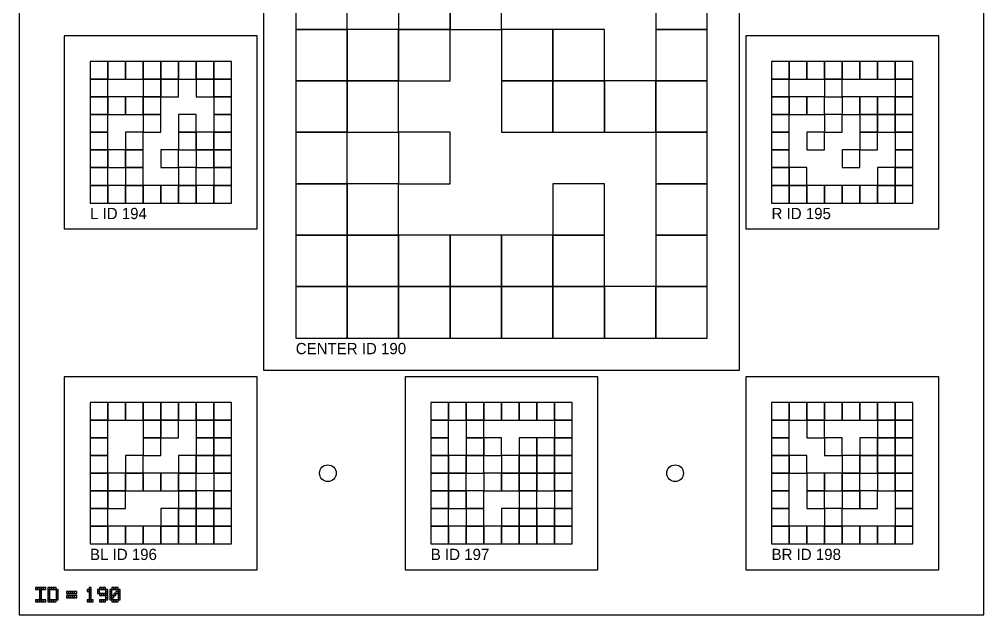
# Model space of a CAD drawing. Extents: x 0 to 1260, y -12 to 1580.
# Drawn here: x 640 to 940, y 640 to 825.1 of the extents above; entities that cross this region are included whole.
import ezdxf

# ---------------------------------------------------------------- set-up
doc = ezdxf.new("R2010")
doc.units = 0
for name, color, linetype in [('BLACK_POCKET', 7, 'CONTINUOUS'), ('BOARD_TEXT', 7, 'CONTINUOUS'), ('CUT', 7, 'CONTINUOUS'), ('LABEL', 3, 'CONTINUOUS'), ('MOUNT_HOLE', 6, 'CONTINUOUS'), ('QUIET_ZONE', 5, 'CONTINUOUS'), ('TAG_BOUNDARY', 8, 'CONTINUOUS')]:
    doc.layers.add(name, color=color, linetype=linetype)

msp = doc.modelspace()

# ---------------------------------------------------------------- linework, layer by layer
at = {"layer": 'BLACK_POCKET'}
for p, q in [((726, 838), (726, 822)), ((742, 822), (742, 838)), ((758, 838), (758, 822)), ((774, 822), (774, 838)), ((774, 838), (774, 822)), ((790, 822), (790, 838)), ((838, 838), (838, 822)), ((854, 822), (854, 838)), ((726, 822), (742, 822)), ((742, 822), (726, 822)), ((726, 822), (726, 806)), ((742, 806), (742, 822)), ((758, 822), (742, 822)), ((742, 822), (742, 806)), ((758, 822), (774, 822)), ((758, 806), (758, 822)), ((774, 822), (758, 822)), ((758, 822), (758, 806)), ((774, 822), (790, 822)), ((774, 806), (774, 822)), ((806, 822), (790, 822)), ((790, 822), (790, 806)), ((806, 806), (806, 822)), ((822, 822), (806, 822)), ((806, 822), (806, 806)), ((822, 806), (822, 822)), ((838, 822), (854, 822)), ((854, 822), (838, 822)), ((838, 822), (838, 806)), ((854, 806), (854, 822)), ((667.5, 812), (662, 812)), ((662, 812), (662, 806.5)), ((667.5, 806.5), (667.5, 812)), ((673, 812), (667.5, 812)), ((667.5, 812), (667.5, 806.5)), ((673, 806.5), (673, 812)), ((678.5, 812), (673, 812)), ((673, 812), (673, 806.5)), ((678.5, 806.5), (678.5, 812)), ((684, 812), (678.5, 812)), ((678.5, 812), (678.5, 806.5)), ((684, 806.5), (684, 812)), ((689.5, 812), (684, 812)), ((684, 812), (684, 806.5)), ((689.5, 806.5), (689.5, 812)), ((695, 812), (689.5, 812)), ((689.5, 812), (689.5, 806.5)), ((695, 806.5), (695, 812)), ((700.5, 812), (695, 812)), ((695, 812), (695, 806.5)), ((700.5, 806.5), (700.5, 812)), ((706, 812), (700.5, 812)), ((700.5, 812), (700.5, 806.5)), ((706, 806.5), (706, 812)), ((879.5, 812), (874, 812)), ((874, 812), (874, 806.5)), ((879.5, 806.5), (879.5, 812)), ((885, 812), (879.5, 812)), ((879.5, 812), (879.5, 806.5)), ((885, 806.5), (885, 812)), ((890.5, 812), (885, 812)), ((885, 812), (885, 806.5)), ((890.5, 806.5), (890.5, 812)), ((896, 812), (890.5, 812)), ((890.5, 812), (890.5, 806.5)), ((896, 806.5), (896, 812)), ((901.5, 812), (896, 812)), ((896, 812), (896, 806.5)), ((901.5, 806.5), (901.5, 812)), ((907, 812), (901.5, 812)), ((901.5, 812), (901.5, 806.5)), ((907, 806.5), (907, 812)), ((912.5, 812), (907, 812)), ((907, 812), (907, 806.5)), ((912.5, 806.5), (912.5, 812)), ((918, 812), (912.5, 812)), ((912.5, 812), (912.5, 806.5)), ((918, 806.5), (918, 812)), ((662, 806.5), (667.5, 806.5)), ((667.5, 806.5), (662, 806.5)), ((662, 806.5), (662, 801)), ((667.5, 806.5), (673, 806.5)), ((667.5, 801), (667.5, 806.5)), ((673, 806.5), (678.5, 806.5)), ((678.5, 806.5), (684, 806.5)), ((684, 806.5), (678.5, 806.5)), ((678.5, 806.5), (678.5, 801)), ((684, 806.5), (689.5, 806.5)), ((684, 801), (684, 806.5)), ((689.5, 806.5), (684, 806.5)), ((684, 806.5), (684, 801)), ((689.5, 806.5), (695, 806.5)), ((689.5, 801), (689.5, 806.5)), ((695, 806.5), (700.5, 806.5)), ((700.5, 806.5), (695, 806.5)), ((695, 806.5), (695, 801)), ((700.5, 806.5), (706, 806.5)), ((700.5, 801), (700.5, 806.5)), ((706, 806.5), (700.5, 806.5)), ((700.5, 806.5), (700.5, 801)), ((706, 801), (706, 806.5)), ((726, 806), (742, 806)), ((742, 806), (726, 806)), ((726, 806), (726, 790)), ((742, 806), (758, 806)), ((742, 790), (742, 806)), ((758, 806), (742, 806)), ((742, 806), (742, 790)), ((758, 806), (774, 806)), ((758, 790), (758, 806)), ((790, 806), (806, 806)), ((806, 806), (790, 806)), ((790, 806), (790, 790)), ((806, 806), (822, 806)), ((806, 790), (806, 806)), ((822, 806), (806, 806)), ((806, 806), (806, 790)), ((822, 790), (822, 806)), ((838, 806), (822, 806)), ((822, 806), (822, 790)), ((838, 806), (854, 806)), ((838, 790), (838, 806)), ((854, 806), (838, 806)), ((838, 806), (838, 790)), ((854, 790), (854, 806)), ((874, 806.5), (879.5, 806.5)), ((879.5, 806.5), (874, 806.5)), ((874, 806.5), (874, 801)), ((879.5, 806.5), (885, 806.5)), ((879.5, 801), (879.5, 806.5)), ((885, 806.5), (890.5, 806.5)), ((890.5, 806.5), (896, 806.5)), ((896, 806.5), (890.5, 806.5)), ((890.5, 806.5), (890.5, 801)), ((896, 806.5), (901.5, 806.5)), ((896, 801), (896, 806.5)), ((901.5, 806.5), (907, 806.5)), ((907, 806.5), (912.5, 806.5)), ((912.5, 806.5), (918, 806.5)), ((918, 806.5), (912.5, 806.5)), ((912.5, 806.5), (912.5, 801)), ((918, 801), (918, 806.5)), ((662, 801), (667.5, 801)), ((667.5, 801), (662, 801)), ((662, 801), (662, 795.5)), ((667.5, 795.5), (667.5, 801)), ((673, 801), (667.5, 801)), ((667.5, 801), (667.5, 795.5)), ((673, 795.5), (673, 801)), ((678.5, 801), (673, 801)), ((673, 801), (673, 795.5)), ((678.5, 801), (684, 801)), ((678.5, 795.5), (678.5, 801)), ((684, 801), (678.5, 801)), ((678.5, 801), (678.5, 795.5)), ((684, 801), (689.5, 801)), ((684, 795.5), (684, 801)), ((695, 801), (700.5, 801)), ((700.5, 801), (706, 801)), ((706, 801), (700.5, 801)), ((700.5, 801), (700.5, 795.5)), ((706, 795.5), (706, 801)), ((874, 801), (879.5, 801)), ((879.5, 801), (874, 801)), ((874, 801), (874, 795.5)), ((879.5, 795.5), (879.5, 801)), ((885, 801), (879.5, 801)), ((879.5, 801), (879.5, 795.5)), ((885, 795.5), (885, 801)), ((890.5, 801), (885, 801)), ((885, 801), (885, 795.5)), ((890.5, 801), (896, 801)), ((890.5, 795.5), (890.5, 801)), ((901.5, 801), (896, 801)), ((896, 801), (896, 795.5)), ((901.5, 795.5), (901.5, 801)), ((907, 801), (901.5, 801)), ((901.5, 801), (901.5, 795.5)), ((907, 795.5), (907, 801)), ((912.5, 801), (907, 801)), ((907, 801), (907, 795.5)), ((912.5, 801), (918, 801)), ((912.5, 795.5), (912.5, 801)), ((918, 801), (912.5, 801)), ((912.5, 801), (912.5, 795.5)), ((918, 795.5), (918, 801)), ((662, 795.5), (667.5, 795.5)), ((667.5, 795.5), (662, 795.5)), ((662, 795.5), (662, 790)), ((667.5, 795.5), (673, 795.5)), ((667.5, 790), (667.5, 795.5)), ((673, 795.5), (678.5, 795.5)), ((678.5, 795.5), (684, 795.5)), ((684, 795.5), (678.5, 795.5)), ((678.5, 795.5), (678.5, 790)), ((684, 790), (684, 795.5)), ((695, 795.5), (689.5, 795.5)), ((689.5, 795.5), (689.5, 790)), ((695, 790), (695, 795.5)), ((700.5, 795.5), (706, 795.5)), ((706, 795.5), (700.5, 795.5)), ((700.5, 795.5), (700.5, 790)), ((706, 790), (706, 795.5)), ((874, 795.5), (879.5, 795.5)), ((879.5, 795.5), (874, 795.5)), ((874, 795.5), (874, 790)), ((879.5, 795.5), (885, 795.5)), ((879.5, 790), (879.5, 795.5)), ((885, 795.5), (890.5, 795.5)), ((896, 795.5), (890.5, 795.5)), ((890.5, 795.5), (890.5, 790)), ((896, 795.5), (901.5, 795.5)), ((896, 790), (896, 795.5)), ((901.5, 795.5), (907, 795.5)), ((907, 795.5), (901.5, 795.5)), ((901.5, 795.5), (901.5, 790)), ((907, 795.5), (912.5, 795.5)), ((907, 790), (907, 795.5)), ((912.5, 795.5), (907, 795.5)), ((907, 795.5), (907, 790)), ((912.5, 795.5), (918, 795.5)), ((912.5, 790), (912.5, 795.5)), ((918, 795.5), (912.5, 795.5)), ((912.5, 795.5), (912.5, 790)), ((918, 790), (918, 795.5)), ((662, 790), (667.5, 790)), ((667.5, 790), (662, 790)), ((662, 790), (662, 784.5)), ((667.5, 784.5), (667.5, 790)), ((678.5, 790), (673, 790)), ((673, 790), (673, 784.5)), ((678.5, 790), (684, 790)), ((678.5, 784.5), (678.5, 790)), ((689.5, 790), (695, 790)), ((695, 790), (689.5, 790)), ((689.5, 790), (689.5, 784.5)), ((695, 784.5), (695, 790)), ((700.5, 790), (695, 790)), ((695, 790), (695, 784.5)), ((700.5, 790), (706, 790)), ((700.5, 784.5), (700.5, 790)), ((706, 790), (700.5, 790)), ((700.5, 790), (700.5, 784.5)), ((706, 784.5), (706, 790)), ((726, 790), (742, 790)), ((742, 790), (726, 790)), ((726, 790), (726, 774)), ((742, 790), (758, 790)), ((742, 774), (742, 790)), ((774, 790), (758, 790)), ((758, 790), (758, 774)), ((774, 774), (774, 790)), ((790, 790), (806, 790)), ((806, 790), (822, 790)), ((822, 790), (838, 790)), ((838, 790), (854, 790)), ((854, 790), (838, 790)), ((838, 790), (838, 774)), ((854, 774), (854, 790)), ((874, 790), (879.5, 790)), ((879.5, 790), (874, 790)), ((874, 790), (874, 784.5)), ((879.5, 784.5), (879.5, 790)), ((890.5, 790), (885, 790)), ((885, 790), (885, 784.5)), ((890.5, 790), (896, 790)), ((890.5, 784.5), (890.5, 790)), ((901.5, 790), (907, 790)), ((907, 790), (901.5, 790)), ((901.5, 790), (901.5, 784.5)), ((907, 790), (912.5, 790)), ((907, 784.5), (907, 790)), ((912.5, 790), (918, 790)), ((918, 790), (912.5, 790)), ((912.5, 790), (912.5, 784.5)), ((918, 784.5), (918, 790)), ((662, 784.5), (667.5, 784.5)), ((667.5, 784.5), (662, 784.5)), ((662, 784.5), (662, 779)), ((667.5, 779), (667.5, 784.5)), ((673, 784.5), (667.5, 784.5)), ((667.5, 784.5), (667.5, 779)), ((673, 784.5), (678.5, 784.5)), ((673, 779), (673, 784.5)), ((678.5, 784.5), (673, 784.5)), ((673, 784.5), (673, 779)), ((678.5, 779), (678.5, 784.5)), ((689.5, 784.5), (684, 784.5)), ((684, 784.5), (684, 779)), ((689.5, 784.5), (695, 784.5)), ((689.5, 779), (689.5, 784.5)), ((695, 784.5), (700.5, 784.5)), ((700.5, 784.5), (695, 784.5)), ((695, 784.5), (695, 779)), ((700.5, 784.5), (706, 784.5)), ((700.5, 779), (700.5, 784.5)), ((706, 784.5), (700.5, 784.5)), ((700.5, 784.5), (700.5, 779)), ((706, 779), (706, 784.5)), ((874, 784.5), (879.5, 784.5)), ((879.5, 784.5), (874, 784.5)), ((874, 784.5), (874, 779)), ((879.5, 779), (879.5, 784.5)), ((885, 784.5), (890.5, 784.5)), ((901.5, 784.5), (896, 784.5)), ((896, 784.5), (896, 779)), ((901.5, 784.5), (907, 784.5)), ((901.5, 779), (901.5, 784.5)), ((912.5, 784.5), (918, 784.5)), ((918, 784.5), (912.5, 784.5)), ((912.5, 784.5), (912.5, 779)), ((918, 779), (918, 784.5)), ((662, 779), (667.5, 779)), ((667.5, 779), (662, 779)), ((662, 779), (662, 773.5)), ((667.5, 779), (673, 779)), ((667.5, 773.5), (667.5, 779)), ((673, 779), (678.5, 779)), ((678.5, 779), (673, 779)), ((673, 779), (673, 773.5)), ((678.5, 773.5), (678.5, 779)), ((684, 779), (689.5, 779)), ((695, 779), (689.5, 779)), ((689.5, 779), (689.5, 773.5)), ((695, 779), (700.5, 779)), ((695, 773.5), (695, 779)), ((700.5, 779), (706, 779)), ((706, 779), (700.5, 779)), ((700.5, 779), (700.5, 773.5)), ((706, 773.5), (706, 779)), ((874, 779), (879.5, 779)), ((879.5, 779), (874, 779)), ((874, 779), (874, 773.5)), ((879.5, 773.5), (879.5, 779)), ((885, 779), (879.5, 779)), ((879.5, 779), (879.5, 773.5)), ((885, 773.5), (885, 779)), ((896, 779), (901.5, 779)), ((912.5, 779), (907, 779)), ((907, 779), (907, 773.5)), ((912.5, 779), (918, 779)), ((912.5, 773.5), (912.5, 779)), ((918, 779), (912.5, 779)), ((912.5, 779), (912.5, 773.5)), ((918, 773.5), (918, 779)), ((726, 774), (742, 774)), ((742, 774), (726, 774)), ((726, 774), (726, 758)), ((742, 758), (742, 774)), ((758, 774), (742, 774)), ((742, 774), (742, 758)), ((758, 774), (774, 774)), ((758, 758), (758, 774)), ((822, 774), (806, 774)), ((806, 774), (806, 758)), ((822, 758), (822, 774)), ((838, 774), (854, 774)), ((854, 774), (838, 774)), ((838, 774), (838, 758)), ((854, 758), (854, 774)), ((662, 773.5), (667.5, 773.5)), ((667.5, 773.5), (662, 773.5)), ((662, 773.5), (662, 768)), ((667.5, 768), (667.5, 773.5)), ((673, 773.5), (667.5, 773.5)), ((667.5, 773.5), (667.5, 768)), ((673, 773.5), (678.5, 773.5)), ((673, 768), (673, 773.5)), ((678.5, 773.5), (673, 773.5)), ((673, 773.5), (673, 768)), ((678.5, 768), (678.5, 773.5)), ((684, 773.5), (678.5, 773.5)), ((678.5, 773.5), (678.5, 768)), ((684, 768), (684, 773.5)), ((689.5, 773.5), (684, 773.5)), ((684, 773.5), (684, 768)), ((689.5, 773.5), (695, 773.5)), ((689.5, 768), (689.5, 773.5)), ((695, 773.5), (689.5, 773.5)), ((689.5, 773.5), (689.5, 768)), ((695, 768), (695, 773.5)), ((700.5, 773.5), (695, 773.5)), ((695, 773.5), (695, 768)), ((700.5, 773.5), (706, 773.5)), ((700.5, 768), (700.5, 773.5)), ((706, 773.5), (700.5, 773.5)), ((700.5, 773.5), (700.5, 768)), ((706, 768), (706, 773.5)), ((874, 773.5), (879.5, 773.5)), ((879.5, 773.5), (874, 773.5)), ((874, 773.5), (874, 768)), ((879.5, 773.5), (885, 773.5)), ((879.5, 768), (879.5, 773.5)), ((885, 773.5), (879.5, 773.5)), ((879.5, 773.5), (879.5, 768)), ((885, 768), (885, 773.5)), ((890.5, 773.5), (885, 773.5)), ((885, 773.5), (885, 768)), ((890.5, 768), (890.5, 773.5)), ((896, 773.5), (890.5, 773.5)), ((890.5, 773.5), (890.5, 768)), ((896, 768), (896, 773.5)), ((901.5, 773.5), (896, 773.5)), ((896, 773.5), (896, 768)), ((901.5, 768), (901.5, 773.5)), ((907, 773.5), (901.5, 773.5)), ((901.5, 773.5), (901.5, 768)), ((907, 773.5), (912.5, 773.5)), ((907, 768), (907, 773.5)), ((912.5, 773.5), (907, 773.5)), ((907, 773.5), (907, 768)), ((912.5, 773.5), (918, 773.5)), ((912.5, 768), (912.5, 773.5)), ((918, 773.5), (912.5, 773.5)), ((912.5, 773.5), (912.5, 768)), ((918, 768), (918, 773.5)), ((662, 768), (667.5, 768)), ((667.5, 768), (673, 768)), ((673, 768), (678.5, 768)), ((678.5, 768), (684, 768)), ((684, 768), (689.5, 768)), ((689.5, 768), (695, 768)), ((695, 768), (700.5, 768)), ((700.5, 768), (706, 768)), ((874, 768), (879.5, 768)), ((879.5, 768), (885, 768)), ((885, 768), (890.5, 768)), ((890.5, 768), (896, 768)), ((896, 768), (901.5, 768)), ((901.5, 768), (907, 768)), ((907, 768), (912.5, 768)), ((912.5, 768), (918, 768)), ((726, 758), (742, 758)), ((742, 758), (726, 758)), ((726, 758), (726, 742)), ((742, 758), (758, 758)), ((742, 742), (742, 758)), ((758, 758), (742, 758)), ((742, 758), (742, 742)), ((758, 742), (758, 758)), ((774, 758), (758, 758)), ((758, 758), (758, 742)), ((774, 742), (774, 758)), ((790, 758), (774, 758)), ((774, 758), (774, 742)), ((790, 742), (790, 758)), ((806, 758), (790, 758)), ((790, 758), (790, 742)), ((806, 758), (822, 758)), ((806, 742), (806, 758)), ((822, 758), (806, 758)), ((806, 758), (806, 742)), ((822, 742), (822, 758)), ((838, 758), (854, 758)), ((854, 758), (838, 758)), ((838, 758), (838, 742)), ((854, 742), (854, 758)), ((726, 742), (742, 742)), ((742, 742), (726, 742)), ((726, 742), (726, 726)), ((742, 742), (758, 742)), ((742, 726), (742, 742)), ((758, 742), (742, 742)), ((742, 742), (742, 726)), ((758, 742), (774, 742)), ((758, 726), (758, 742)), ((774, 742), (758, 742)), ((758, 742), (758, 726)), ((774, 742), (790, 742)), ((774, 726), (774, 742)), ((790, 742), (774, 742)), ((774, 742), (774, 726)), ((790, 742), (806, 742)), ((790, 726), (790, 742)), ((806, 742), (790, 742)), ((790, 742), (790, 726)), ((806, 742), (822, 742)), ((806, 726), (806, 742)), ((822, 742), (806, 742)), ((806, 742), (806, 726)), ((822, 726), (822, 742)), ((838, 742), (822, 742)), ((822, 742), (822, 726)), ((838, 742), (854, 742)), ((838, 726), (838, 742)), ((854, 742), (838, 742)), ((838, 742), (838, 726)), ((854, 726), (854, 742)), ((726, 726), (742, 726)), ((742, 726), (758, 726)), ((758, 726), (774, 726)), ((774, 726), (790, 726)), ((790, 726), (806, 726)), ((806, 726), (822, 726)), ((822, 726), (838, 726)), ((838, 726), (854, 726)), ((667.5, 706), (662, 706)), ((662, 706), (662, 700.5)), ((667.5, 700.5), (667.5, 706)), ((673, 706), (667.5, 706)), ((667.5, 706), (667.5, 700.5)), ((673, 700.5), (673, 706)), ((678.5, 706), (673, 706)), ((673, 706), (673, 700.5)), ((678.5, 700.5), (678.5, 706)), ((684, 706), (678.5, 706)), ((678.5, 706), (678.5, 700.5)), ((684, 700.5), (684, 706)), ((689.5, 706), (684, 706)), ((684, 706), (684, 700.5)), ((689.5, 700.5), (689.5, 706)), ((695, 706), (689.5, 706)), ((689.5, 706), (689.5, 700.5)), ((695, 700.5), (695, 706)), ((700.5, 706), (695, 706)), ((695, 706), (695, 700.5)), ((700.5, 700.5), (700.5, 706)), ((706, 706), (700.5, 706)), ((700.5, 706), (700.5, 700.5)), ((706, 700.5), (706, 706)), ((773.5, 706), (768, 706)), ((768, 706), (768, 700.5)), ((773.5, 700.5), (773.5, 706)), ((779, 706), (773.5, 706)), ((773.5, 706), (773.5, 700.5)), ((779, 700.5), (779, 706)), ((784.5, 706), (779, 706)), ((779, 706), (779, 700.5)), ((784.5, 700.5), (784.5, 706)), ((790, 706), (784.5, 706)), ((784.5, 706), (784.5, 700.5)), ((790, 700.5), (790, 706)), ((795.5, 706), (790, 706)), ((790, 706), (790, 700.5)), ((795.5, 700.5), (795.5, 706)), ((801, 706), (795.5, 706)), ((795.5, 706), (795.5, 700.5)), ((801, 700.5), (801, 706)), ((806.5, 706), (801, 706)), ((801, 706), (801, 700.5)), ((806.5, 700.5), (806.5, 706)), ((812, 706), (806.5, 706)), ((806.5, 706), (806.5, 700.5)), ((812, 700.5), (812, 706)), ((879.5, 706), (874, 706)), ((874, 706), (874, 700.5)), ((879.5, 700.5), (879.5, 706)), ((885, 706), (879.5, 706)), ((879.5, 706), (879.5, 700.5)), ((885, 700.5), (885, 706)), ((890.5, 706), (885, 706)), ((885, 706), (885, 700.5)), ((890.5, 700.5), (890.5, 706)), ((896, 706), (890.5, 706)), ((890.5, 706), (890.5, 700.5)), ((896, 700.5), (896, 706)), ((901.5, 706), (896, 706)), ((896, 706), (896, 700.5)), ((901.5, 700.5), (901.5, 706)), ((907, 706), (901.5, 706)), ((901.5, 706), (901.5, 700.5)), ((907, 700.5), (907, 706)), ((912.5, 706), (907, 706)), ((907, 706), (907, 700.5)), ((912.5, 700.5), (912.5, 706)), ((918, 706), (912.5, 706)), ((912.5, 706), (912.5, 700.5)), ((918, 700.5), (918, 706)), ((662, 700.5), (667.5, 700.5)), ((667.5, 700.5), (662, 700.5)), ((662, 700.5), (662, 695)), ((667.5, 700.5), (673, 700.5)), ((667.5, 695), (667.5, 700.5)), ((673, 700.5), (678.5, 700.5)), ((678.5, 700.5), (684, 700.5)), ((684, 700.5), (678.5, 700.5)), ((678.5, 700.5), (678.5, 695)), ((684, 700.5), (689.5, 700.5)), ((684, 695), (684, 700.5)), ((689.5, 700.5), (684, 700.5)), ((684, 700.5), (684, 695)), ((689.5, 700.5), (695, 700.5)), ((689.5, 695), (689.5, 700.5)), ((695, 700.5), (700.5, 700.5)), ((700.5, 700.5), (695, 700.5)), ((695, 700.5), (695, 695)), ((700.5, 700.5), (706, 700.5)), ((700.5, 695), (700.5, 700.5)), ((706, 700.5), (700.5, 700.5)), ((700.5, 700.5), (700.5, 695)), ((706, 695), (706, 700.5)), ((768, 700.5), (773.5, 700.5)), ((773.5, 700.5), (768, 700.5)), ((768, 700.5), (768, 695)), ((773.5, 700.5), (779, 700.5)), ((773.5, 695), (773.5, 700.5)), ((779, 700.5), (784.5, 700.5)), ((784.5, 700.5), (779, 700.5)), ((779, 700.5), (779, 695)), ((784.5, 700.5), (790, 700.5)), ((784.5, 695), (784.5, 700.5)), ((790, 700.5), (795.5, 700.5)), ((795.5, 700.5), (801, 700.5)), ((801, 700.5), (806.5, 700.5)), ((806.5, 700.5), (812, 700.5)), ((812, 700.5), (806.5, 700.5)), ((806.5, 700.5), (806.5, 695)), ((812, 695), (812, 700.5)), ((874, 700.5), (879.5, 700.5)), ((879.5, 700.5), (874, 700.5)), ((874, 700.5), (874, 695)), ((879.5, 700.5), (885, 700.5)), ((879.5, 695), (879.5, 700.5)), ((885, 700.5), (890.5, 700.5)), ((890.5, 700.5), (885, 700.5)), ((885, 700.5), (885, 695)), ((890.5, 700.5), (896, 700.5)), ((890.5, 695), (890.5, 700.5)), ((896, 700.5), (901.5, 700.5)), ((901.5, 700.5), (907, 700.5)), ((907, 700.5), (912.5, 700.5)), ((912.5, 700.5), (907, 700.5)), ((907, 700.5), (907, 695)), ((912.5, 700.5), (918, 700.5)), ((912.5, 695), (912.5, 700.5)), ((918, 700.5), (912.5, 700.5)), ((912.5, 700.5), (912.5, 695)), ((918, 695), (918, 700.5)), ((662, 695), (667.5, 695)), ((667.5, 695), (662, 695)), ((662, 695), (662, 689.5)), ((667.5, 689.5), (667.5, 695)), ((678.5, 695), (684, 695)), ((684, 695), (678.5, 695)), ((678.5, 695), (678.5, 689.5)), ((684, 695), (689.5, 695)), ((684, 689.5), (684, 695)), ((695, 695), (700.5, 695)), ((700.5, 695), (695, 695)), ((695, 695), (695, 689.5)), ((700.5, 695), (706, 695)), ((700.5, 689.5), (700.5, 695)), ((706, 695), (700.5, 695)), ((700.5, 695), (700.5, 689.5)), ((706, 689.5), (706, 695)), ((768, 695), (773.5, 695)), ((773.5, 695), (768, 695)), ((768, 695), (768, 689.5)), ((773.5, 689.5), (773.5, 695)), ((779, 695), (784.5, 695)), ((784.5, 695), (779, 695)), ((779, 695), (779, 689.5)), ((784.5, 689.5), (784.5, 695)), ((790, 695), (784.5, 695)), ((784.5, 695), (784.5, 689.5)), ((790, 689.5), (790, 695)), ((801, 695), (795.5, 695)), ((795.5, 695), (795.5, 689.5)), ((801, 689.5), (801, 695)), ((806.5, 695), (801, 695)), ((801, 695), (801, 689.5)), ((806.5, 695), (812, 695)), ((806.5, 689.5), (806.5, 695)), ((812, 695), (806.5, 695)), ((806.5, 695), (806.5, 689.5)), ((812, 689.5), (812, 695)), ((874, 695), (879.5, 695)), ((879.5, 695), (874, 695)), ((874, 695), (874, 689.5)), ((879.5, 689.5), (879.5, 695)), ((885, 695), (890.5, 695)), ((896, 695), (890.5, 695)), ((890.5, 695), (890.5, 689.5)), ((896, 689.5), (896, 695)), ((907, 695), (901.5, 695)), ((901.5, 695), (901.5, 689.5)), ((907, 695), (912.5, 695)), ((907, 689.5), (907, 695)), ((912.5, 695), (907, 695)), ((907, 695), (907, 689.5)), ((912.5, 695), (918, 695)), ((912.5, 689.5), (912.5, 695)), ((918, 695), (912.5, 695)), ((912.5, 695), (912.5, 689.5)), ((918, 689.5), (918, 695)), ((662, 689.5), (667.5, 689.5)), ((667.5, 689.5), (662, 689.5)), ((662, 689.5), (662, 684)), ((667.5, 684), (667.5, 689.5)), ((678.5, 689.5), (673, 689.5)), ((673, 689.5), (673, 684)), ((678.5, 689.5), (684, 689.5)), ((678.5, 684), (678.5, 689.5)), ((695, 689.5), (689.5, 689.5)), ((689.5, 689.5), (689.5, 684)), ((695, 689.5), (700.5, 689.5)), ((695, 684), (695, 689.5)), ((700.5, 689.5), (695, 689.5)), ((695, 689.5), (695, 684)), ((700.5, 689.5), (706, 689.5)), ((700.5, 684), (700.5, 689.5)), ((706, 689.5), (700.5, 689.5)), ((700.5, 689.5), (700.5, 684)), ((706, 684), (706, 689.5)), ((768, 689.5), (773.5, 689.5)), ((773.5, 689.5), (768, 689.5)), ((768, 689.5), (768, 684)), ((773.5, 684), (773.5, 689.5)), ((779, 689.5), (773.5, 689.5)), ((773.5, 689.5), (773.5, 684)), ((779, 689.5), (784.5, 689.5)), ((779, 684), (779, 689.5)), ((784.5, 689.5), (779, 689.5)), ((779, 689.5), (779, 684)), ((784.5, 689.5), (790, 689.5)), ((784.5, 684), (784.5, 689.5)), ((795.5, 689.5), (790, 689.5)), ((790, 689.5), (790, 684)), ((795.5, 689.5), (801, 689.5)), ((795.5, 684), (795.5, 689.5)), ((801, 689.5), (795.5, 689.5)), ((795.5, 689.5), (795.5, 684)), ((801, 689.5), (806.5, 689.5)), ((801, 684), (801, 689.5)), ((806.5, 689.5), (801, 689.5)), ((801, 689.5), (801, 684)), ((806.5, 689.5), (812, 689.5)), ((806.5, 684), (806.5, 689.5)), ((812, 689.5), (806.5, 689.5)), ((806.5, 689.5), (806.5, 684)), ((812, 684), (812, 689.5)), ((874, 689.5), (879.5, 689.5)), ((879.5, 689.5), (874, 689.5)), ((874, 689.5), (874, 684)), ((879.5, 684), (879.5, 689.5)), ((885, 689.5), (879.5, 689.5)), ((879.5, 689.5), (879.5, 684)), ((885, 684), (885, 689.5)), ((890.5, 689.5), (896, 689.5)), ((901.5, 689.5), (896, 689.5)), ((896, 689.5), (896, 684)), ((901.5, 689.5), (907, 689.5)), ((901.5, 684), (901.5, 689.5)), ((907, 689.5), (901.5, 689.5)), ((901.5, 689.5), (901.5, 684)), ((907, 689.5), (912.5, 689.5)), ((907, 684), (907, 689.5)), ((912.5, 689.5), (907, 689.5)), ((907, 689.5), (907, 684)), ((912.5, 689.5), (918, 689.5)), ((912.5, 684), (912.5, 689.5)), ((918, 689.5), (912.5, 689.5)), ((912.5, 689.5), (912.5, 684)), ((918, 684), (918, 689.5)), ((662, 684), (667.5, 684)), ((667.5, 684), (662, 684)), ((662, 684), (662, 678.5)), ((667.5, 678.5), (667.5, 684)), ((673, 684), (667.5, 684)), ((667.5, 684), (667.5, 678.5)), ((673, 684), (678.5, 684)), ((673, 678.5), (673, 684)), ((678.5, 684), (673, 684)), ((673, 684), (673, 678.5)), ((678.5, 678.5), (678.5, 684)), ((684, 684), (678.5, 684)), ((678.5, 684), (678.5, 678.5)), ((684, 678.5), (684, 684)), ((689.5, 684), (684, 684)), ((684, 684), (684, 678.5)), ((689.5, 684), (695, 684)), ((689.5, 678.5), (689.5, 684)), ((695, 684), (689.5, 684)), ((689.5, 684), (689.5, 678.5)), ((695, 684), (700.5, 684)), ((695, 678.5), (695, 684)), ((700.5, 684), (706, 684)), ((706, 684), (700.5, 684)), ((700.5, 684), (700.5, 678.5)), ((706, 678.5), (706, 684)), ((768, 684), (773.5, 684)), ((773.5, 684), (768, 684)), ((768, 684), (768, 678.5)), ((773.5, 684), (779, 684)), ((773.5, 678.5), (773.5, 684)), ((779, 684), (773.5, 684)), ((773.5, 684), (773.5, 678.5)), ((779, 684), (784.5, 684)), ((779, 678.5), (779, 684)), ((790, 684), (784.5, 684)), ((784.5, 684), (784.5, 678.5)), ((790, 684), (795.5, 684)), ((790, 678.5), (790, 684)), ((795.5, 684), (790, 684)), ((790, 684), (790, 678.5)), ((795.5, 684), (801, 684)), ((795.5, 678.5), (795.5, 684)), ((801, 684), (795.5, 684)), ((795.5, 684), (795.5, 678.5)), ((801, 684), (806.5, 684)), ((801, 678.5), (801, 684)), ((806.5, 684), (801, 684)), ((801, 684), (801, 678.5)), ((806.5, 684), (812, 684)), ((806.5, 678.5), (806.5, 684)), ((812, 684), (806.5, 684)), ((806.5, 684), (806.5, 678.5)), ((812, 678.5), (812, 684)), ((874, 684), (879.5, 684)), ((879.5, 684), (874, 684)), ((874, 684), (874, 678.5)), ((879.5, 684), (885, 684)), ((879.5, 678.5), (879.5, 684)), ((890.5, 684), (885, 684)), ((885, 684), (885, 678.5)), ((890.5, 678.5), (890.5, 684)), ((896, 684), (890.5, 684)), ((890.5, 684), (890.5, 678.5)), ((896, 684), (901.5, 684)), ((896, 678.5), (896, 684)), ((901.5, 684), (896, 684)), ((896, 684), (896, 678.5)), ((901.5, 684), (907, 684)), ((901.5, 678.5), (901.5, 684)), ((907, 684), (912.5, 684)), ((912.5, 684), (907, 684)), ((907, 684), (907, 678.5)), ((912.5, 684), (918, 684)), ((912.5, 678.5), (912.5, 684)), ((918, 684), (912.5, 684)), ((912.5, 684), (912.5, 678.5)), ((918, 678.5), (918, 684)), ((662, 678.5), (667.5, 678.5)), ((667.5, 678.5), (662, 678.5)), ((662, 678.5), (662, 673)), ((667.5, 678.5), (673, 678.5)), ((667.5, 673), (667.5, 678.5)), ((673, 678.5), (667.5, 678.5)), ((667.5, 678.5), (667.5, 673)), ((673, 678.5), (678.5, 678.5)), ((673, 673), (673, 678.5)), ((678.5, 678.5), (684, 678.5)), ((684, 678.5), (689.5, 678.5)), ((689.5, 678.5), (695, 678.5)), ((695, 678.5), (689.5, 678.5)), ((689.5, 678.5), (689.5, 673)), ((695, 673), (695, 678.5)), ((700.5, 678.5), (695, 678.5)), ((695, 678.5), (695, 673)), ((700.5, 678.5), (706, 678.5)), ((700.5, 673), (700.5, 678.5)), ((706, 678.5), (700.5, 678.5)), ((700.5, 678.5), (700.5, 673)), ((706, 673), (706, 678.5)), ((768, 678.5), (773.5, 678.5)), ((773.5, 678.5), (768, 678.5)), ((768, 678.5), (768, 673)), ((773.5, 678.5), (779, 678.5)), ((773.5, 673), (773.5, 678.5)), ((779, 678.5), (773.5, 678.5)), ((773.5, 678.5), (773.5, 673)), ((779, 673), (779, 678.5)), ((784.5, 678.5), (779, 678.5)), ((779, 678.5), (779, 673)), ((784.5, 678.5), (790, 678.5)), ((784.5, 673), (784.5, 678.5)), ((790, 678.5), (795.5, 678.5)), ((795.5, 678.5), (801, 678.5)), ((801, 678.5), (795.5, 678.5)), ((795.5, 678.5), (795.5, 673)), ((801, 678.5), (806.5, 678.5)), ((801, 673), (801, 678.5)), ((806.5, 678.5), (812, 678.5)), ((812, 678.5), (806.5, 678.5)), ((806.5, 678.5), (806.5, 673)), ((812, 673), (812, 678.5)), ((874, 678.5), (879.5, 678.5)), ((879.5, 678.5), (874, 678.5)), ((874, 678.5), (874, 673)), ((879.5, 673), (879.5, 678.5)), ((885, 678.5), (890.5, 678.5)), ((890.5, 678.5), (885, 678.5)), ((885, 678.5), (885, 673)), ((890.5, 678.5), (896, 678.5)), ((890.5, 673), (890.5, 678.5)), ((896, 678.5), (901.5, 678.5)), ((901.5, 678.5), (896, 678.5)), ((896, 678.5), (896, 673)), ((901.5, 673), (901.5, 678.5)), ((907, 678.5), (901.5, 678.5)), ((901.5, 678.5), (901.5, 673)), ((907, 678.5), (912.5, 678.5)), ((907, 673), (907, 678.5)), ((912.5, 678.5), (918, 678.5)), ((918, 678.5), (912.5, 678.5)), ((912.5, 678.5), (912.5, 673)), ((918, 673), (918, 678.5)), ((662, 673), (667.5, 673)), ((667.5, 673), (662, 673)), ((662, 673), (662, 667.5)), ((667.5, 673), (673, 673)), ((667.5, 667.5), (667.5, 673)), ((689.5, 673), (684, 673)), ((684, 673), (684, 667.5)), ((689.5, 673), (695, 673)), ((689.5, 667.5), (689.5, 673)), ((695, 673), (689.5, 673)), ((689.5, 673), (689.5, 667.5)), ((695, 673), (700.5, 673)), ((695, 667.5), (695, 673)), ((700.5, 673), (695, 673)), ((695, 673), (695, 667.5)), ((700.5, 673), (706, 673)), ((700.5, 667.5), (700.5, 673)), ((706, 673), (700.5, 673)), ((700.5, 673), (700.5, 667.5)), ((706, 667.5), (706, 673)), ((768, 673), (773.5, 673)), ((773.5, 673), (768, 673)), ((768, 673), (768, 667.5)), ((773.5, 673), (779, 673)), ((773.5, 667.5), (773.5, 673)), ((779, 673), (784.5, 673)), ((784.5, 673), (779, 673)), ((779, 673), (779, 667.5)), ((784.5, 667.5), (784.5, 673)), ((795.5, 673), (790, 673)), ((790, 673), (790, 667.5)), ((795.5, 673), (801, 673)), ((795.5, 667.5), (795.5, 673)), ((801, 673), (795.5, 673)), ((795.5, 673), (795.5, 667.5)), ((801, 667.5), (801, 673)), ((806.5, 673), (801, 673)), ((801, 673), (801, 667.5)), ((806.5, 673), (812, 673)), ((806.5, 667.5), (806.5, 673)), ((812, 673), (806.5, 673)), ((806.5, 673), (806.5, 667.5)), ((812, 667.5), (812, 673)), ((874, 673), (879.5, 673)), ((879.5, 673), (874, 673)), ((874, 673), (874, 667.5)), ((879.5, 667.5), (879.5, 673)), ((885, 673), (890.5, 673)), ((896, 673), (890.5, 673)), ((890.5, 673), (890.5, 667.5)), ((896, 673), (901.5, 673)), ((896, 667.5), (896, 673)), ((901.5, 673), (907, 673)), ((912.5, 673), (918, 673)), ((918, 673), (912.5, 673)), ((912.5, 673), (912.5, 667.5)), ((918, 667.5), (918, 673)), ((662, 667.5), (667.5, 667.5)), ((667.5, 667.5), (662, 667.5)), ((662, 667.5), (662, 662)), ((667.5, 662), (667.5, 667.5)), ((673, 667.5), (667.5, 667.5)), ((667.5, 667.5), (667.5, 662)), ((673, 662), (673, 667.5)), ((678.5, 667.5), (673, 667.5)), ((673, 667.5), (673, 662)), ((678.5, 662), (678.5, 667.5)), ((684, 667.5), (678.5, 667.5)), ((678.5, 667.5), (678.5, 662)), ((684, 667.5), (689.5, 667.5)), ((684, 662), (684, 667.5)), ((689.5, 667.5), (684, 667.5)), ((684, 667.5), (684, 662)), ((689.5, 667.5), (695, 667.5)), ((689.5, 662), (689.5, 667.5)), ((695, 667.5), (689.5, 667.5)), ((689.5, 667.5), (689.5, 662)), ((695, 667.5), (700.5, 667.5)), ((695, 662), (695, 667.5)), ((700.5, 667.5), (695, 667.5)), ((695, 667.5), (695, 662)), ((700.5, 667.5), (706, 667.5)), ((700.5, 662), (700.5, 667.5)), ((706, 667.5), (700.5, 667.5)), ((700.5, 667.5), (700.5, 662)), ((706, 662), (706, 667.5)), ((768, 667.5), (773.5, 667.5)), ((773.5, 667.5), (768, 667.5)), ((768, 667.5), (768, 662)), ((773.5, 662), (773.5, 667.5)), ((779, 667.5), (773.5, 667.5)), ((773.5, 667.5), (773.5, 662)), ((779, 667.5), (784.5, 667.5)), ((779, 662), (779, 667.5)), ((784.5, 667.5), (779, 667.5)), ((779, 667.5), (779, 662)), ((784.5, 662), (784.5, 667.5)), ((790, 667.5), (784.5, 667.5)), ((784.5, 667.5), (784.5, 662)), ((790, 667.5), (795.5, 667.5)), ((790, 662), (790, 667.5)), ((795.5, 667.5), (790, 667.5)), ((790, 667.5), (790, 662)), ((795.5, 667.5), (801, 667.5)), ((795.5, 662), (795.5, 667.5)), ((801, 667.5), (795.5, 667.5)), ((795.5, 667.5), (795.5, 662)), ((801, 667.5), (806.5, 667.5)), ((801, 662), (801, 667.5)), ((806.5, 667.5), (801, 667.5)), ((801, 667.5), (801, 662)), ((806.5, 667.5), (812, 667.5)), ((806.5, 662), (806.5, 667.5)), ((812, 667.5), (806.5, 667.5)), ((806.5, 667.5), (806.5, 662)), ((812, 662), (812, 667.5)), ((874, 667.5), (879.5, 667.5)), ((879.5, 667.5), (874, 667.5)), ((874, 667.5), (874, 662)), ((879.5, 662), (879.5, 667.5)), ((885, 667.5), (879.5, 667.5)), ((879.5, 667.5), (879.5, 662)), ((885, 662), (885, 667.5)), ((890.5, 667.5), (885, 667.5)), ((885, 667.5), (885, 662)), ((890.5, 667.5), (896, 667.5)), ((890.5, 662), (890.5, 667.5)), ((896, 667.5), (890.5, 667.5)), ((890.5, 667.5), (890.5, 662)), ((896, 662), (896, 667.5)), ((901.5, 667.5), (896, 667.5)), ((896, 667.5), (896, 662)), ((901.5, 662), (901.5, 667.5)), ((907, 667.5), (901.5, 667.5)), ((901.5, 667.5), (901.5, 662)), ((907, 662), (907, 667.5)), ((912.5, 667.5), (907, 667.5)), ((907, 667.5), (907, 662)), ((912.5, 667.5), (918, 667.5)), ((912.5, 662), (912.5, 667.5)), ((918, 667.5), (912.5, 667.5)), ((912.5, 667.5), (912.5, 662)), ((918, 662), (918, 667.5)), ((662, 662), (667.5, 662)), ((667.5, 662), (673, 662)), ((673, 662), (678.5, 662)), ((678.5, 662), (684, 662)), ((684, 662), (689.5, 662)), ((689.5, 662), (695, 662)), ((695, 662), (700.5, 662)), ((700.5, 662), (706, 662)), ((768, 662), (773.5, 662)), ((773.5, 662), (779, 662)), ((779, 662), (784.5, 662)), ((784.5, 662), (790, 662)), ((790, 662), (795.5, 662)), ((795.5, 662), (801, 662)), ((801, 662), (806.5, 662)), ((806.5, 662), (812, 662)), ((874, 662), (879.5, 662)), ((879.5, 662), (885, 662)), ((885, 662), (890.5, 662)), ((890.5, 662), (896, 662)), ((896, 662), (901.5, 662)), ((901.5, 662), (907, 662)), ((907, 662), (912.5, 662)), ((912.5, 662), (918, 662))]:
    msp.add_line(p, q, dxfattribs=at)
at = {"layer": 'BOARD_TEXT'}
for p, q in [((645.642857, 648.5), (645, 648.5)), ((645, 648.5), (645, 647.857143)), ((645.642857, 647.857143), (645.642857, 648.5)), ((646.285714, 648.5), (645.642857, 648.5)), ((645.642857, 648.5), (645.642857, 647.857143)), ((646.285714, 647.857143), (646.285714, 648.5)), ((646.928571, 648.5), (646.285714, 648.5)), ((646.285714, 648.5), (646.285714, 647.857143)), ((646.928571, 647.857143), (646.928571, 648.5)), ((647.571429, 648.5), (646.928571, 648.5)), ((646.928571, 648.5), (646.928571, 647.857143)), ((647.571429, 647.857143), (647.571429, 648.5)), ((648.214286, 648.5), (647.571429, 648.5)), ((647.571429, 648.5), (647.571429, 647.857143)), ((648.214286, 647.857143), (648.214286, 648.5)), ((649.5, 648.5), (648.857143, 648.5)), ((648.857143, 648.5), (648.857143, 647.857143)), ((649.5, 647.857143), (649.5, 648.5)), ((650.142857, 648.5), (649.5, 648.5)), ((649.5, 648.5), (649.5, 647.857143)), ((650.142857, 647.857143), (650.142857, 648.5)), ((650.785714, 648.5), (650.142857, 648.5)), ((650.142857, 648.5), (650.142857, 647.857143)), ((650.785714, 647.857143), (650.785714, 648.5)), ((651.428571, 648.5), (650.785714, 648.5)), ((650.785714, 648.5), (650.785714, 647.857143)), ((651.428571, 647.857143), (651.428571, 648.5)), ((662.357143, 648.5), (661.714286, 648.5)), ((661.714286, 648.5), (661.714286, 647.857143)), ((662.357143, 647.857143), (662.357143, 648.5)), ((665.571429, 648.5), (664.928571, 648.5)), ((664.928571, 648.5), (664.928571, 647.857143)), ((665.571429, 647.857143), (665.571429, 648.5)), ((666.214286, 648.5), (665.571429, 648.5)), ((665.571429, 648.5), (665.571429, 647.857143)), ((666.214286, 647.857143), (666.214286, 648.5)), ((666.857143, 648.5), (666.214286, 648.5)), ((666.214286, 648.5), (666.214286, 647.857143)), ((666.857143, 647.857143), (666.857143, 648.5)), ((669.428571, 648.5), (668.785714, 648.5)), ((668.785714, 648.5), (668.785714, 647.857143)), ((669.428571, 647.857143), (669.428571, 648.5)), ((670.071429, 648.5), (669.428571, 648.5)), ((669.428571, 648.5), (669.428571, 647.857143)), ((670.071429, 647.857143), (670.071429, 648.5)), ((670.714286, 648.5), (670.071429, 648.5)), ((670.071429, 648.5), (670.071429, 647.857143)), ((670.714286, 647.857143), (670.714286, 648.5)), ((645, 647.857143), (645.642857, 647.857143)), ((645.642857, 647.857143), (646.285714, 647.857143)), ((646.285714, 647.857143), (646.928571, 647.857143)), ((646.928571, 647.857143), (646.285714, 647.857143)), ((646.285714, 647.857143), (646.285714, 647.214286)), ((646.285714, 647.214286), (646.928571, 647.214286)), ((646.928571, 647.214286), (646.285714, 647.214286)), ((646.285714, 647.214286), (646.285714, 646.571429)), ((646.285714, 646.571429), (646.928571, 646.571429)), ((646.928571, 646.571429), (646.285714, 646.571429)), ((646.285714, 646.571429), (646.285714, 645.928571)), ((646.285714, 645.928571), (646.928571, 645.928571)), ((646.928571, 645.928571), (646.285714, 645.928571)), ((646.285714, 645.928571), (646.285714, 645.285714)), ((646.285714, 645.285714), (646.928571, 645.285714)), ((646.928571, 645.285714), (646.285714, 645.285714)), ((646.285714, 645.285714), (646.285714, 644.642857)), ((646.928571, 647.857143), (647.571429, 647.857143)), ((646.928571, 647.214286), (646.928571, 647.857143)), ((646.928571, 646.571429), (646.928571, 647.214286)), ((646.928571, 645.928571), (646.928571, 646.571429)), ((646.928571, 645.285714), (646.928571, 645.928571)), ((646.928571, 644.642857), (646.928571, 645.285714)), ((647.571429, 647.857143), (648.214286, 647.857143)), ((648.857143, 647.857143), (649.5, 647.857143)), ((649.5, 647.857143), (648.857143, 647.857143)), ((648.857143, 647.857143), (648.857143, 647.214286)), ((648.857143, 647.214286), (649.5, 647.214286)), ((649.5, 647.214286), (648.857143, 647.214286)), ((648.857143, 647.214286), (648.857143, 646.571429)), ((648.857143, 646.571429), (649.5, 646.571429)), ((649.5, 646.571429), (648.857143, 646.571429)), ((648.857143, 646.571429), (648.857143, 645.928571)), ((648.857143, 645.928571), (649.5, 645.928571)), ((649.5, 645.928571), (648.857143, 645.928571)), ((648.857143, 645.928571), (648.857143, 645.285714)), ((648.857143, 645.285714), (649.5, 645.285714)), ((649.5, 645.285714), (648.857143, 645.285714)), ((648.857143, 645.285714), (648.857143, 644.642857)), ((649.5, 647.857143), (650.142857, 647.857143)), ((649.5, 647.214286), (649.5, 647.857143)), ((649.5, 646.571429), (649.5, 647.214286)), ((649.5, 645.928571), (649.5, 646.571429)), ((649.5, 645.285714), (649.5, 645.928571)), ((649.5, 644.642857), (649.5, 645.285714)), ((650.142857, 647.857143), (650.785714, 647.857143)), ((650.785714, 647.857143), (651.428571, 647.857143)), ((652.071429, 647.857143), (651.428571, 647.857143)), ((651.428571, 647.857143), (651.428571, 647.214286)), ((651.428571, 647.214286), (652.071429, 647.214286)), ((652.071429, 647.214286), (651.428571, 647.214286)), ((651.428571, 647.214286), (651.428571, 646.571429)), ((651.428571, 646.571429), (652.071429, 646.571429)), ((652.071429, 646.571429), (651.428571, 646.571429)), ((651.428571, 646.571429), (651.428571, 645.928571)), ((651.428571, 645.928571), (652.071429, 645.928571)), ((652.071429, 645.928571), (651.428571, 645.928571)), ((651.428571, 645.928571), (651.428571, 645.285714)), ((651.428571, 645.285714), (652.071429, 645.285714)), ((652.071429, 645.285714), (651.428571, 645.285714)), ((651.428571, 645.285714), (651.428571, 644.642857)), ((652.071429, 647.214286), (652.071429, 647.857143)), ((652.071429, 646.571429), (652.071429, 647.214286)), ((652.071429, 645.928571), (652.071429, 646.571429)), ((652.071429, 645.285714), (652.071429, 645.928571)), ((652.071429, 644.642857), (652.071429, 645.285714)), ((655.285714, 647.214286), (654.642857, 647.214286)), ((654.642857, 647.214286), (654.642857, 646.571429)), ((654.642857, 646.571429), (655.285714, 646.571429)), ((655.285714, 645.928571), (654.642857, 645.928571)), ((654.642857, 645.928571), (654.642857, 645.285714)), ((654.642857, 645.285714), (655.285714, 645.285714)), ((655.285714, 646.571429), (655.285714, 647.214286)), ((655.928571, 647.214286), (655.285714, 647.214286)), ((655.285714, 647.214286), (655.285714, 646.571429)), ((655.285714, 646.571429), (655.928571, 646.571429)), ((655.285714, 645.285714), (655.285714, 645.928571)), ((655.928571, 645.928571), (655.285714, 645.928571)), ((655.285714, 645.928571), (655.285714, 645.285714)), ((655.285714, 645.285714), (655.928571, 645.285714)), ((655.928571, 646.571429), (655.928571, 647.214286)), ((656.571429, 647.214286), (655.928571, 647.214286)), ((655.928571, 647.214286), (655.928571, 646.571429)), ((655.928571, 646.571429), (656.571429, 646.571429)), ((655.928571, 645.285714), (655.928571, 645.928571)), ((656.571429, 645.928571), (655.928571, 645.928571)), ((655.928571, 645.928571), (655.928571, 645.285714)), ((655.928571, 645.285714), (656.571429, 645.285714)), ((656.571429, 646.571429), (656.571429, 647.214286)), ((657.214286, 647.214286), (656.571429, 647.214286)), ((656.571429, 647.214286), (656.571429, 646.571429)), ((656.571429, 646.571429), (657.214286, 646.571429)), ((656.571429, 645.285714), (656.571429, 645.928571)), ((657.214286, 645.928571), (656.571429, 645.928571)), ((656.571429, 645.928571), (656.571429, 645.285714)), ((656.571429, 645.285714), (657.214286, 645.285714)), ((657.214286, 646.571429), (657.214286, 647.214286)), ((657.857143, 647.214286), (657.214286, 647.214286)), ((657.214286, 647.214286), (657.214286, 646.571429)), ((657.214286, 646.571429), (657.857143, 646.571429)), ((657.214286, 645.285714), (657.214286, 645.928571)), ((657.857143, 645.928571), (657.214286, 645.928571)), ((657.214286, 645.928571), (657.214286, 645.285714)), ((657.214286, 645.285714), (657.857143, 645.285714)), ((657.857143, 646.571429), (657.857143, 647.214286)), ((657.857143, 645.285714), (657.857143, 645.928571)), ((661.714286, 647.857143), (661.071429, 647.857143)), ((661.071429, 647.857143), (661.071429, 647.214286)), ((661.071429, 647.214286), (661.714286, 647.214286)), ((661.714286, 647.857143), (662.357143, 647.857143)), ((661.714286, 647.214286), (661.714286, 647.857143)), ((662.357143, 647.857143), (661.714286, 647.857143)), ((661.714286, 647.857143), (661.714286, 647.214286)), ((661.714286, 647.214286), (662.357143, 647.214286)), ((662.357143, 647.214286), (661.714286, 647.214286)), ((661.714286, 647.214286), (661.714286, 646.571429)), ((661.714286, 646.571429), (662.357143, 646.571429)), ((662.357143, 646.571429), (661.714286, 646.571429)), ((661.714286, 646.571429), (661.714286, 645.928571)), ((661.714286, 645.928571), (662.357143, 645.928571)), ((662.357143, 645.928571), (661.714286, 645.928571)), ((661.714286, 645.928571), (661.714286, 645.285714)), ((661.714286, 645.285714), (662.357143, 645.285714)), ((662.357143, 645.285714), (661.714286, 645.285714)), ((661.714286, 645.285714), (661.714286, 644.642857)), ((662.357143, 647.214286), (662.357143, 647.857143)), ((662.357143, 646.571429), (662.357143, 647.214286)), ((662.357143, 645.928571), (662.357143, 646.571429)), ((662.357143, 645.285714), (662.357143, 645.928571)), ((662.357143, 644.642857), (662.357143, 645.285714)), ((664.928571, 647.857143), (664.285714, 647.857143)), ((664.285714, 647.857143), (664.285714, 647.214286)), ((664.285714, 647.214286), (664.928571, 647.214286)), ((664.928571, 647.214286), (664.285714, 647.214286)), ((664.285714, 647.214286), (664.285714, 646.571429)), ((664.285714, 646.571429), (664.928571, 646.571429)), ((664.928571, 647.857143), (665.571429, 647.857143)), ((664.928571, 647.214286), (664.928571, 647.857143)), ((664.928571, 646.571429), (664.928571, 647.214286)), ((665.571429, 646.571429), (664.928571, 646.571429)), ((664.928571, 646.571429), (664.928571, 645.928571)), ((664.928571, 645.928571), (665.571429, 645.928571)), ((665.571429, 647.857143), (666.214286, 647.857143)), ((665.571429, 645.928571), (665.571429, 646.571429)), ((666.214286, 646.571429), (665.571429, 646.571429)), ((665.571429, 646.571429), (665.571429, 645.928571)), ((665.571429, 645.928571), (666.214286, 645.928571)), ((666.214286, 647.857143), (666.857143, 647.857143)), ((666.214286, 645.928571), (666.214286, 646.571429)), ((666.857143, 646.571429), (666.214286, 646.571429)), ((666.214286, 646.571429), (666.214286, 645.928571)), ((666.214286, 645.928571), (666.857143, 645.928571)), ((667.5, 647.857143), (666.857143, 647.857143)), ((666.857143, 647.857143), (666.857143, 647.214286)), ((666.857143, 647.214286), (667.5, 647.214286)), ((667.5, 647.214286), (666.857143, 647.214286)), ((666.857143, 647.214286), (666.857143, 646.571429)), ((666.857143, 646.571429), (667.5, 646.571429)), ((666.857143, 645.928571), (666.857143, 646.571429)), ((667.5, 646.571429), (666.857143, 646.571429)), ((666.857143, 646.571429), (666.857143, 645.928571)), ((666.857143, 645.928571), (667.5, 645.928571)), ((667.5, 645.928571), (666.857143, 645.928571)), ((666.857143, 645.928571), (666.857143, 645.285714)), ((666.857143, 645.285714), (667.5, 645.285714)), ((667.5, 645.285714), (666.857143, 645.285714)), ((666.857143, 645.285714), (666.857143, 644.642857)), ((667.5, 647.214286), (667.5, 647.857143)), ((667.5, 646.571429), (667.5, 647.214286)), ((667.5, 645.928571), (667.5, 646.571429)), ((667.5, 645.285714), (667.5, 645.928571)), ((667.5, 644.642857), (667.5, 645.285714)), ((668.785714, 647.857143), (668.142857, 647.857143)), ((668.142857, 647.857143), (668.142857, 647.214286)), ((668.142857, 647.214286), (668.785714, 647.214286)), ((668.785714, 647.214286), (668.142857, 647.214286)), ((668.142857, 647.214286), (668.142857, 646.571429)), ((668.142857, 646.571429), (668.785714, 646.571429)), ((668.785714, 646.571429), (668.142857, 646.571429)), ((668.142857, 646.571429), (668.142857, 645.928571)), ((668.142857, 645.928571), (668.785714, 645.928571)), ((668.785714, 645.928571), (668.142857, 645.928571)), ((668.142857, 645.928571), (668.142857, 645.285714)), ((668.142857, 645.285714), (668.785714, 645.285714)), ((668.785714, 645.285714), (668.142857, 645.285714)), ((668.142857, 645.285714), (668.142857, 644.642857)), ((668.785714, 647.857143), (669.428571, 647.857143)), ((668.785714, 647.214286), (668.785714, 647.857143)), ((668.785714, 646.571429), (668.785714, 647.214286)), ((668.785714, 645.928571), (668.785714, 646.571429)), ((668.785714, 645.285714), (668.785714, 645.928571)), ((669.428571, 645.928571), (668.785714, 645.928571)), ((668.785714, 645.928571), (668.785714, 645.285714)), ((668.785714, 645.285714), (669.428571, 645.285714)), ((668.785714, 644.642857), (668.785714, 645.285714)), ((669.428571, 647.857143), (670.071429, 647.857143)), ((670.071429, 646.571429), (669.428571, 646.571429)), ((669.428571, 646.571429), (669.428571, 645.928571)), ((669.428571, 645.928571), (670.071429, 645.928571)), ((669.428571, 645.285714), (669.428571, 645.928571)), ((670.071429, 647.857143), (670.714286, 647.857143)), ((670.714286, 647.214286), (670.071429, 647.214286)), ((670.071429, 647.214286), (670.071429, 646.571429)), ((670.071429, 646.571429), (670.714286, 646.571429)), ((670.071429, 645.928571), (670.071429, 646.571429)), ((671.357143, 647.857143), (670.714286, 647.857143)), ((670.714286, 647.857143), (670.714286, 647.214286)), ((670.714286, 647.214286), (671.357143, 647.214286)), ((670.714286, 646.571429), (670.714286, 647.214286)), ((671.357143, 647.214286), (670.714286, 647.214286)), ((670.714286, 647.214286), (670.714286, 646.571429)), ((670.714286, 646.571429), (671.357143, 646.571429)), ((671.357143, 646.571429), (670.714286, 646.571429)), ((670.714286, 646.571429), (670.714286, 645.928571)), ((670.714286, 645.928571), (671.357143, 645.928571)), ((671.357143, 645.928571), (670.714286, 645.928571)), ((670.714286, 645.928571), (670.714286, 645.285714)), ((670.714286, 645.285714), (671.357143, 645.285714)), ((671.357143, 645.285714), (670.714286, 645.285714)), ((670.714286, 645.285714), (670.714286, 644.642857)), ((671.357143, 647.214286), (671.357143, 647.857143)), ((671.357143, 646.571429), (671.357143, 647.214286)), ((671.357143, 645.928571), (671.357143, 646.571429)), ((671.357143, 645.285714), (671.357143, 645.928571)), ((671.357143, 644.642857), (671.357143, 645.285714)), ((645.642857, 644.642857), (645, 644.642857)), ((645, 644.642857), (645, 644)), ((645, 644), (645.642857, 644)), ((645.642857, 644), (645.642857, 644.642857)), ((646.285714, 644.642857), (645.642857, 644.642857)), ((645.642857, 644.642857), (645.642857, 644)), ((645.642857, 644), (646.285714, 644)), ((646.285714, 644.642857), (646.928571, 644.642857)), ((646.285714, 644), (646.285714, 644.642857)), ((646.928571, 644.642857), (646.285714, 644.642857)), ((646.285714, 644.642857), (646.285714, 644)), ((646.285714, 644), (646.928571, 644)), ((646.928571, 644), (646.928571, 644.642857)), ((647.571429, 644.642857), (646.928571, 644.642857)), ((646.928571, 644.642857), (646.928571, 644)), ((646.928571, 644), (647.571429, 644)), ((647.571429, 644), (647.571429, 644.642857)), ((648.214286, 644.642857), (647.571429, 644.642857)), ((647.571429, 644.642857), (647.571429, 644)), ((647.571429, 644), (648.214286, 644)), ((648.214286, 644), (648.214286, 644.642857)), ((648.857143, 644.642857), (649.5, 644.642857)), ((649.5, 644.642857), (648.857143, 644.642857)), ((648.857143, 644.642857), (648.857143, 644)), ((648.857143, 644), (649.5, 644)), ((649.5, 644), (649.5, 644.642857)), ((650.142857, 644.642857), (649.5, 644.642857)), ((649.5, 644.642857), (649.5, 644)), ((649.5, 644), (650.142857, 644)), ((650.142857, 644), (650.142857, 644.642857)), ((650.785714, 644.642857), (650.142857, 644.642857)), ((650.142857, 644.642857), (650.142857, 644)), ((650.142857, 644), (650.785714, 644)), ((650.785714, 644), (650.785714, 644.642857)), ((651.428571, 644.642857), (650.785714, 644.642857)), ((650.785714, 644.642857), (650.785714, 644)), ((650.785714, 644), (651.428571, 644)), ((651.428571, 644.642857), (652.071429, 644.642857)), ((651.428571, 644), (651.428571, 644.642857)), ((661.714286, 644.642857), (661.071429, 644.642857)), ((661.071429, 644.642857), (661.071429, 644)), ((661.071429, 644), (661.714286, 644)), ((661.714286, 644.642857), (662.357143, 644.642857)), ((661.714286, 644), (661.714286, 644.642857)), ((662.357143, 644.642857), (661.714286, 644.642857)), ((661.714286, 644.642857), (661.714286, 644)), ((661.714286, 644), (662.357143, 644)), ((662.357143, 644), (662.357143, 644.642857)), ((663, 644.642857), (662.357143, 644.642857)), ((662.357143, 644.642857), (662.357143, 644)), ((662.357143, 644), (663, 644)), ((663, 644), (663, 644.642857)), ((665.571429, 644.642857), (664.928571, 644.642857)), ((664.928571, 644.642857), (664.928571, 644)), ((664.928571, 644), (665.571429, 644)), ((665.571429, 644), (665.571429, 644.642857)), ((666.214286, 644.642857), (665.571429, 644.642857)), ((665.571429, 644.642857), (665.571429, 644)), ((665.571429, 644), (666.214286, 644)), ((666.214286, 644), (666.214286, 644.642857)), ((666.857143, 644.642857), (666.214286, 644.642857)), ((666.214286, 644.642857), (666.214286, 644)), ((666.214286, 644), (666.857143, 644)), ((666.857143, 644.642857), (667.5, 644.642857)), ((666.857143, 644), (666.857143, 644.642857)), ((668.142857, 644.642857), (668.785714, 644.642857)), ((669.428571, 644.642857), (668.785714, 644.642857)), ((668.785714, 644.642857), (668.785714, 644)), ((668.785714, 644), (669.428571, 644)), ((669.428571, 644), (669.428571, 644.642857)), ((670.071429, 644.642857), (669.428571, 644.642857)), ((669.428571, 644.642857), (669.428571, 644)), ((669.428571, 644), (670.071429, 644)), ((670.071429, 644), (670.071429, 644.642857)), ((670.714286, 644.642857), (670.071429, 644.642857)), ((670.071429, 644.642857), (670.071429, 644)), ((670.071429, 644), (670.714286, 644)), ((670.714286, 644.642857), (671.357143, 644.642857)), ((670.714286, 644), (670.714286, 644.642857))]:
    msp.add_line(p, q, dxfattribs=at)
at = {"layer": 'CUT'}
for p, q in [((640, 940), (640, 640)), ((940, 640), (940, 940)), ((640, 640), (940, 640))]:
    msp.add_line(p, q, dxfattribs=at)
at = {"layer": 'MOUNT_HOLE'}
for centre in [(736, 684), (844, 684)]:
    msp.add_circle(centre, 2.6, dxfattribs=at)
at = {"layer": 'QUIET_ZONE'}
for p, q in [((716, 864), (716, 716)), ((864, 716), (864, 864)), ((714, 820), (654, 820)), ((654, 820), (654, 760)), ((714, 760), (714, 820)), ((926, 820), (866, 820)), ((866, 820), (866, 760)), ((926, 760), (926, 820)), ((654, 760), (714, 760)), ((866, 760), (926, 760)), ((714, 714), (654, 714)), ((654, 714), (654, 654)), ((714, 654), (714, 714)), ((716, 716), (864, 716)), ((820, 714), (760, 714)), ((760, 714), (760, 654)), ((820, 654), (820, 714)), ((926, 714), (866, 714)), ((866, 714), (866, 654)), ((926, 654), (926, 714)), ((654, 654), (714, 654)), ((760, 654), (820, 654)), ((866, 654), (926, 654))]:
    msp.add_line(p, q, dxfattribs=at)
at = {"layer": 'TAG_BOUNDARY'}
for p, q in [((726, 854), (726, 726)), ((854, 726), (854, 854)), ((706, 812), (662, 812)), ((662, 812), (662, 768)), ((706, 768), (706, 812)), ((918, 812), (874, 812)), ((874, 812), (874, 768)), ((918, 768), (918, 812)), ((662, 768), (706, 768)), ((874, 768), (918, 768)), ((726, 726), (854, 726)), ((706, 706), (662, 706)), ((662, 706), (662, 662)), ((706, 662), (706, 706)), ((812, 706), (768, 706)), ((768, 706), (768, 662)), ((812, 662), (812, 706)), ((918, 706), (874, 706)), ((874, 706), (874, 662)), ((918, 662), (918, 706)), ((662, 662), (706, 662)), ((768, 662), (812, 662)), ((874, 662), (918, 662))]:
    msp.add_line(p, q, dxfattribs=at)

# ---------------------------------------------------------------- texts
at = {"layer": 'LABEL'}
for s, p in [('L ID 194', (662, 763)), ('R ID 195', (874, 763)), ('CENTER ID 190', (726, 721)), ('BL ID 196', (662, 657)), ('B ID 197', (768, 657)), ('BR ID 198', (874, 657))]:
    msp.add_text(s, height=3.5, dxfattribs=at).set_placement(p)

doc.saveas('drawing.dxf')
